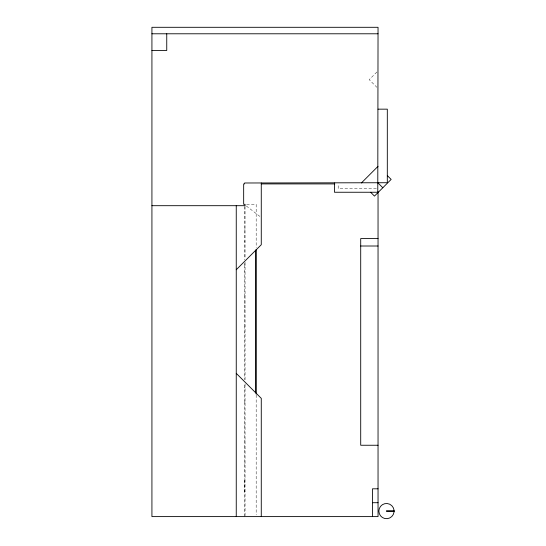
<?xml version="1.0" encoding="UTF-8"?>
<svg xmlns="http://www.w3.org/2000/svg" width="546" height="546" viewBox="0 0 546 546"><rect width="100%" height="100%" fill="white"/><g stroke="black" fill="none" stroke-linecap="round" stroke-linejoin="round"><path stroke-width="0.41" stroke-dasharray="2.73 2.05" d="M376.87 72.031L369.239 79.661L376.87 87.292M376.344 188.547L338.192 188.547L338.192 183.913M246.649 204.306L256.176 204.306L256.176 247.7M244.594 229.327L245.058 229.327M244.594 241.373L245.058 241.373M245.058 265.001L244.594 265.001L244.594 263.308M245.058 265.622L244.594 265.622L244.594 295.277L245.058 295.277M244.594 271.642L245.058 271.642M245.058 295.891L244.594 295.891L244.594 325.546L245.058 325.546M244.594 303.774L245.058 303.774M244.594 309.794L245.058 309.794M245.058 326.167L244.594 326.167L244.594 379.627M244.594 332.193L245.058 332.193M244.594 387.332L245.058 387.332M245.058 401.692L244.594 401.692L244.594 383.34M245.058 402.313L244.594 402.313L244.594 440.308L245.058 440.308M244.594 425.941L245.058 425.941M245.058 440.922L244.594 440.922L244.594 478.917L245.058 478.917M244.594 448.805L245.058 448.805M244.594 463.165L245.058 463.165M244.594 516.605L244.594 479.538L245.058 479.538M244.594 491.584L245.058 491.584M246.355 205.999L261.275 217.506M244.594 479.538L244.785 491.584M256.176 394.922L256.176 514.905M245.058 206.538L245.058 258.934M245.058 262.278L245.058 380.542M245.058 383.934L245.058 516.605M244.594 206.484L244.594 259.719"/><path stroke-width="0.82" d="M378.044 191.823L378.044 516.605L151.924 516.605L151.924 27.3L378.044 27.3L377.777 192.253L334.486 192.253L334.486 182.992M236.254 269.744L261.275 244.724L261.275 182.992M361.363 182.992L378.044 166.305M151.924 205.692L245.058 205.692L245.058 204.306L243.666 204.306L243.666 183.913L244.594 183.913L244.594 182.992L387.312 182.726L387.312 109.159L378.044 109.159M151.924 33.784L378.044 33.784M151.924 50.471L166.748 50.471L166.748 33.784M261.554 183.913L334.794 183.913M378.044 238.588L360.708 238.588L360.708 445.249L378.044 445.249M360.708 246.007L378.044 246.007M378.044 488.807L372.481 488.807L372.481 516.605M372.481 502.709L378.044 502.709M394.048 510.722L386.472 510.722L386.472 511.479L394.048 511.479M387.312 175.573L391.148 179.416L374.467 196.096L370.632 192.253M378.044 182.992L382.807 187.756M236.254 373.334L261.275 398.355L261.275 516.605M256.176 249.406L256.176 394.069M255.719 250.286L255.719 392.792M236.254 205.692L236.254 516.605M394.075 511.097L394.014 512.093A7.603 7.603 0 0 1 382.391 517.512A7.603 7.603 0 0 1 382.391 504.688A7.603 7.603 0 0 1 394.014 510.107L394.075 511.097"/></g></svg>
